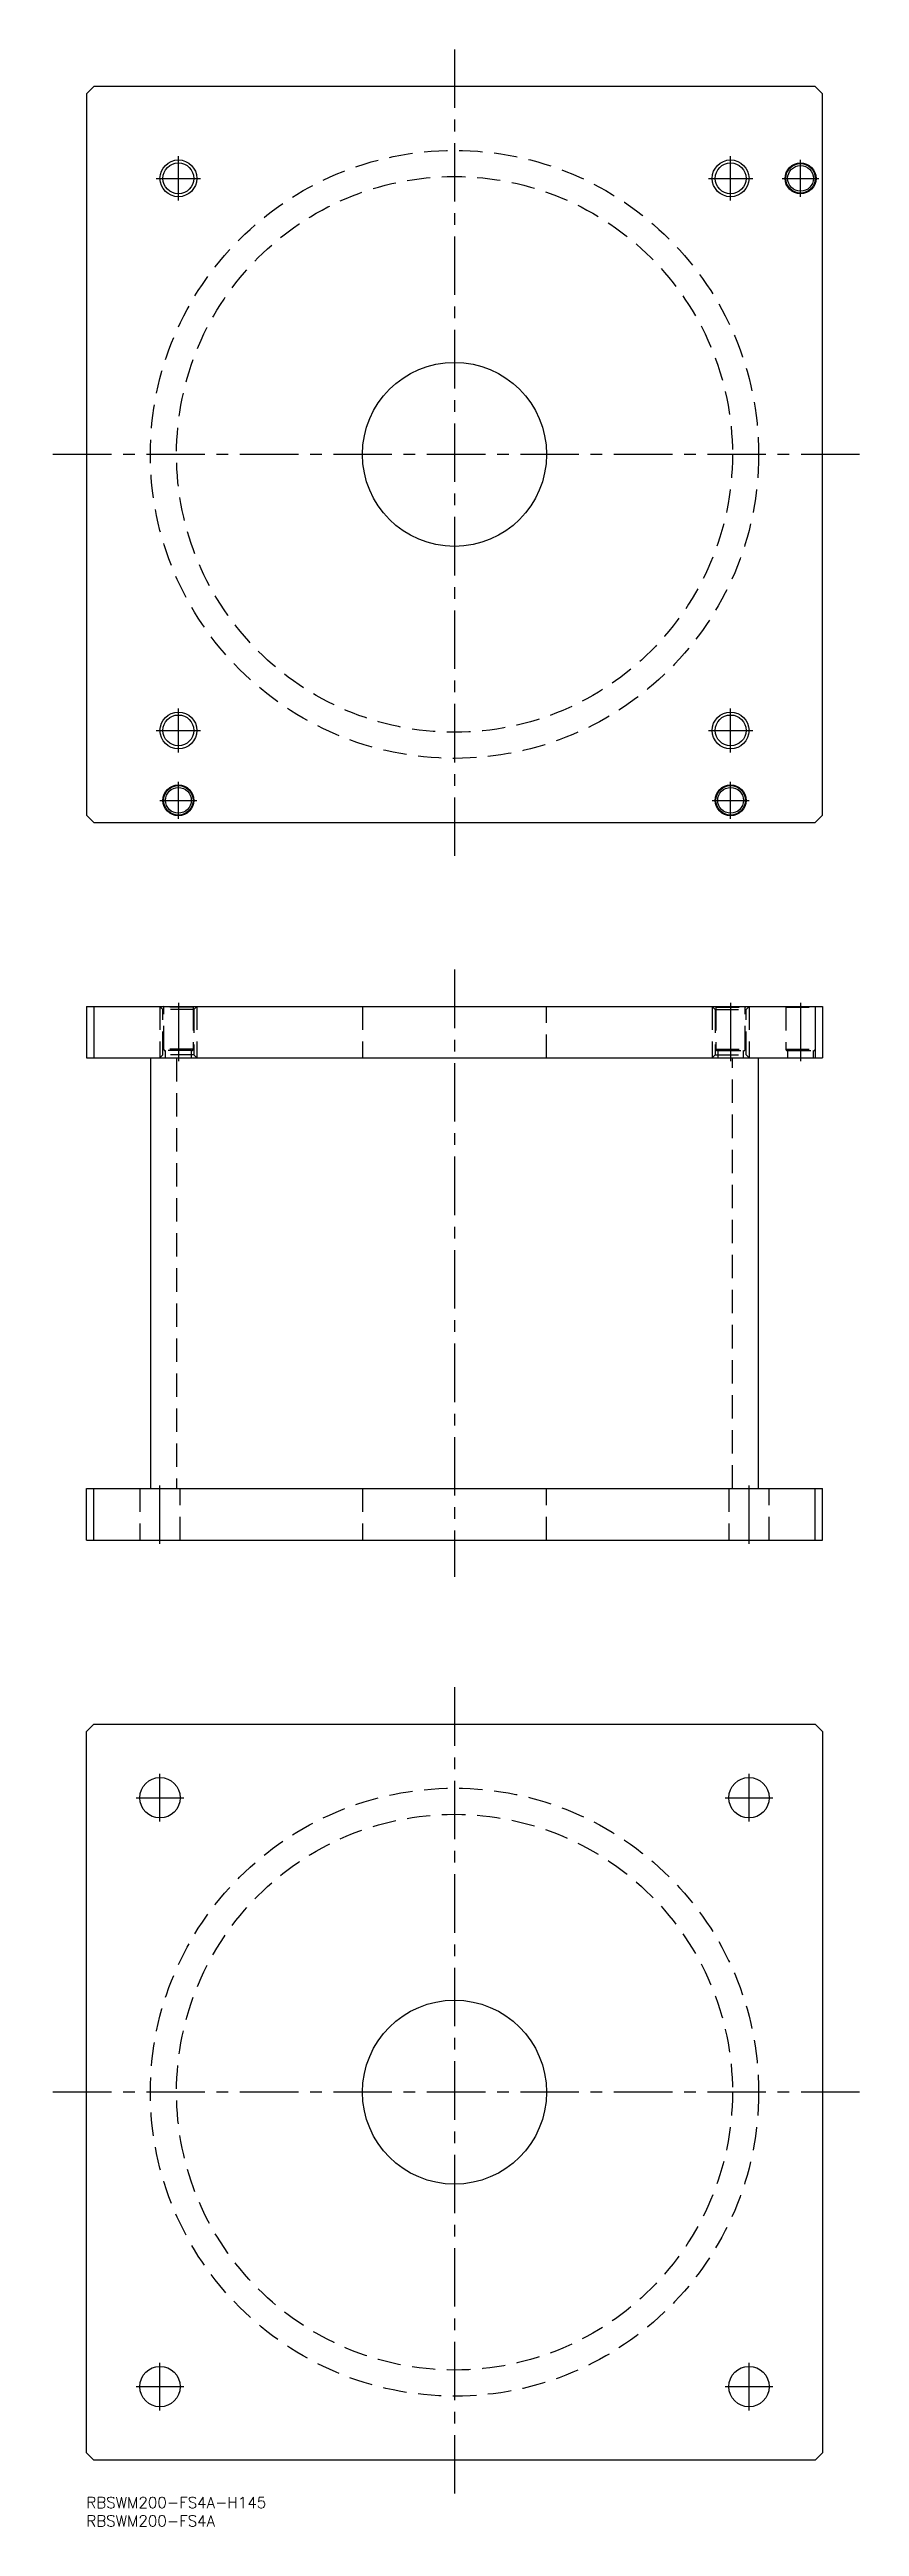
# Model space of a CAD drawing. Extents: x -10 to 210, y -8 to 665.
import ezdxf

# ---------------------------------------------------------------- set-up
doc = ezdxf.new("R2010")
doc.units = 0
doc.header["$LTSCALE"] = 0.5
doc.linetypes.add('CENTER', pattern=[50.8, 31.75, -6.35, 6.35, -6.35])
doc.linetypes.add('DASHED', pattern=[19.05, 12.7, -6.35])
for name, color, linetype in [('MSM_CENTER', 1, 'CENTER'), ('MSM_CONTINUOUS', 7, 'CONTINUOUS'), ('MSM_DASHED', 4, 'DASHED'), ('MSM_NARROW', 5, 'CONTINUOUS'), ('MSM_PART_NUMBER', 7, 'CONTINUOUS')]:
    doc.layers.add(name, color=color, linetype=linetype)
doc.styles.get("Standard").update_dxf_attribs({"font": 'txt.shx', "height": 3, "bigfont": 'bigfont.shx'})

msp = doc.modelspace()

# ---------------------------------------------------------------- linework, layer by layer
at = {"layer": 'MSM_CENTER'}
for p, q in [((100, 665), (100, 445)), ((25, 624), (25, 636)), ((175, 624), (175, 636)), ((194, 625), (194, 635)), ((19, 630), (31, 630)), ((169, 630), (181, 630)), ((189, 630), (199, 630)), ((210, 555), (-10, 555)), ((25, 474), (25, 486)), ((175, 474), (175, 486)), ((19, 480), (31, 480)), ((169, 480), (181, 480)), ((25, 456), (25, 466)), ((175, 456), (175, 466)), ((20, 461), (30, 461)), ((170, 461), (180, 461)), ((100, 415), (100, 250)), ((25, 406), (25, 390)), ((175, 406), (175, 390)), ((194, 406), (194, 390)), ((20, 259), (20, 275)), ((180, 259), (180, 275)), ((100, 220), (100, 0)), ((20, 183.5), (20, 196.5)), ((180, 183.5), (180, 196.5)), ((13.5, 190), (26.5, 190)), ((173.5, 190), (186.5, 190)), ((210, 110), (-10, 110)), ((20, 23.5), (20, 36.5)), ((180, 23.5), (180, 36.5)), ((13.5, 30), (26.5, 30)), ((173.5, 30), (186.5, 30))]:
    msp.add_line(p, q, dxfattribs=at)
at = {"layer": 'MSM_CONTINUOUS'}
for p, q in [((2, 655), (0, 653)), ((0, 653), (0, 457)), ((198, 655), (2, 655)), ((200, 653), (198, 655)), ((200, 457), (200, 653)), ((0, 457), (2, 455)), ((2, 455), (198, 455)), ((198, 455), (200, 457)), ((0, 405), (200, 405)), ((0, 405), (0, 391)), ((2, 405), (2, 391)), ((198, 405), (198, 391)), ((200, 405), (200, 391)), ((0, 391), (200, 391)), ((17.4, 391), (17.4, 274)), ((182.6, 274), (182.6, 391)), ((0, 260), (0, 274)), ((0, 274), (200, 274)), ((2, 260), (2, 274)), ((198, 260), (198, 274)), ((200, 260), (200, 274)), ((0, 260), (200, 260)), ((0, 208), (2, 210)), ((2, 210), (198, 210)), ((198, 210), (200, 208)), ((0, 12), (0, 208)), ((200, 208), (200, 12)), ((2, 10), (0, 12)), ((198, 10), (2, 10)), ((200, 12), (198, 10))]:
    msp.add_line(p, q, dxfattribs=at)
for centre, radius in [((25, 630), 4.188), ((175, 630), 4.188), ((194, 630), 4.2), ((194, 630), 4), ((194, 630), 3.5), ((100, 555), 25), ((25, 480), 4.188), ((175, 480), 4.188), ((25, 461), 4.2), ((25, 461), 4), ((25, 461), 3.5), ((175, 461), 4.2), ((175, 461), 4), ((175, 461), 3.5), ((20, 190), 5.5), ((180, 190), 5.5), ((100, 110), 25), ((20, 30), 5.5), ((180, 30), 5.5)]:
    msp.add_circle(centre, radius, dxfattribs=at)
at = {"layer": 'MSM_DASHED'}
for p, q in [((20.812, 404.188), (20, 405)), ((20, 405), (20, 391)), ((21, 404.8), (20.8, 405)), ((29.188, 404.188), (20.812, 404.188)), ((20.812, 391.812), (20.812, 404.188)), ((29, 404.8), (21, 404.8)), ((21, 393.4), (21, 404.8)), ((29.2, 405), (29, 404.8)), ((29, 404.8), (29, 393.4)), ((30, 405), (29.188, 404.188)), ((29.188, 404.188), (29.188, 391.812)), ((30, 405), (30, 391)), ((75, 405), (75, 391)), ((125, 391), (125, 405)), ((170, 405), (170.812, 404.188)), ((170, 405), (170, 391)), ((170.8, 405), (171, 404.8)), ((170.812, 404.188), (179.188, 404.188)), ((170.812, 404.188), (170.812, 391.812)), ((171, 404.8), (179, 404.8)), ((171, 404.8), (171, 393.4)), ((179, 404.8), (179.2, 405)), ((179, 393.4), (179, 404.8)), ((179.188, 404.188), (180, 405)), ((179.188, 391.812), (179.188, 404.188)), ((180, 405), (180, 391)), ((189.8, 405), (190, 404.8)), ((190, 404.8), (198, 404.8)), ((190, 404.8), (190, 393.4)), ((198, 404.8), (198.2, 405)), ((20, 391), (20.812, 391.812)), ((29.188, 391.812), (20.812, 391.812)), ((28.993, 393.4), (21.007, 393.4)), ((28.6, 393), (21.4, 393)), ((21.5, 391), (21.5, 393)), ((24.5, 391), (24.5, 274)), ((28.5, 393), (28.5, 391)), ((29.188, 391.812), (30, 391)), ((170.812, 391.812), (170, 391)), ((170.812, 391.812), (179.188, 391.812)), ((171.007, 393.4), (178.993, 393.4)), ((171.4, 393), (178.6, 393)), ((171.5, 393), (171.5, 391)), ((175.5, 274), (175.5, 391)), ((178.5, 391), (178.5, 393)), ((180, 391), (179.188, 391.812)), ((190.007, 393.4), (197.993, 393.4)), ((190.4, 393), (197.6, 393)), ((190.5, 393), (190.5, 391)), ((197.5, 391), (197.5, 393)), ((14.5, 274), (14.5, 260)), ((25.5, 260), (25.5, 274)), ((75, 274), (75, 260)), ((125, 260), (125, 274)), ((174.5, 274), (174.5, 260)), ((185.5, 260), (185.5, 274))]:
    msp.add_line(p, q, dxfattribs=at)
for centre, radius in [((100, 555), 82.6), ((100, 555), 75.5), ((100, 110), 82.6), ((100, 110), 75.5)]:
    msp.add_circle(centre, radius, dxfattribs=at)
for centre, start, end in [((21.4, 393.4), 180, 270), ((28.6, 393.4), 270, 0), ((171.4, 393.4), 180, 270), ((178.6, 393.4), 270, 0), ((190.4, 393.4), 180, 270), ((197.6, 393.4), 270, 0)]:
    msp.add_arc(centre, 0.4, start, end, dxfattribs=at)
at = {"layer": 'MSM_NARROW'}
for centre in [(25, 630), (175, 630), (25, 480), (175, 480)]:
    msp.add_circle(centre, 5, dxfattribs=at)

# ---------------------------------------------------------------- texts
at = {"layer": 'MSM_PART_NUMBER'}
for s, p in [('RBSWM200-FS4A-H145', (0, -3)), ('RBSWM200-FS4A', (0, -8))]:
    msp.add_text(s, height=3, dxfattribs=at).set_placement(p)

doc.saveas('drawing.dxf')
